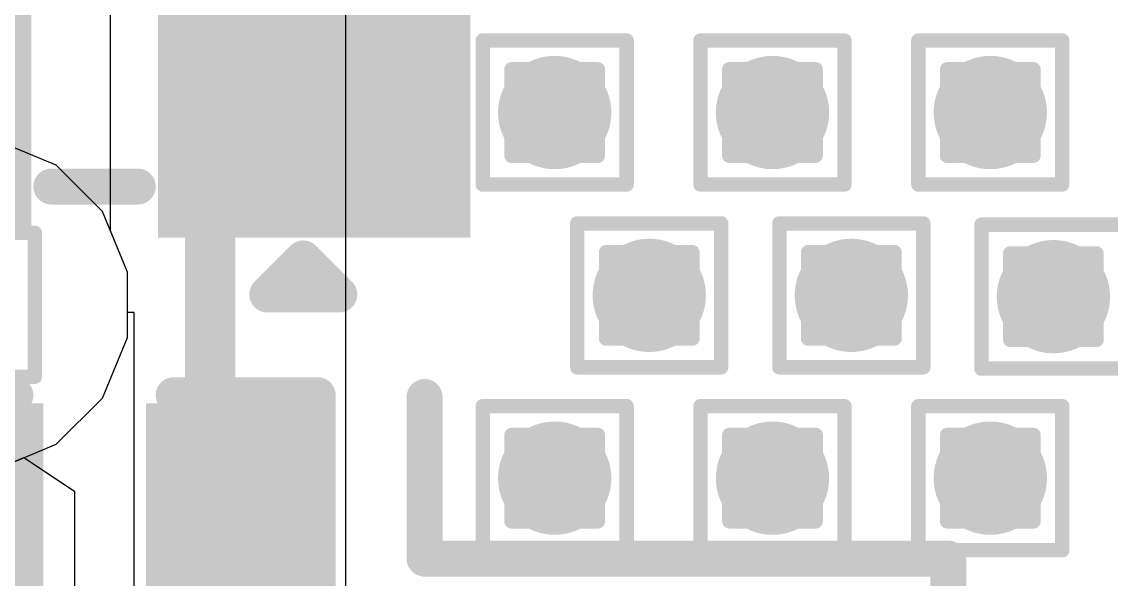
# Model space of a CAD drawing. Header units: inches. Extents: x -18 to 5357, y -8 to 5291.
# Drawn here: x 36.052 to 39.896, y 34.471 to 36.439 of the extents above; entities that cross this region are included whole.
import ezdxf

# ---------------------------------------------------------------- set-up
doc = ezdxf.new("R2010")
doc.units = ezdxf.units.IN
for name, color, linetype in [('Bottom Layer', 5, 'Continuous'), ('Drill Drawing', 1, 'Continuous'), ('Ground', 16, 'Continuous'), ('Power', 76, 'Continuous'), ('Top Layer', 1, 'Continuous'), ('Top Overlay', 2, 'Continuous'), ('Top Paste', 8, 'Continuous'), ('Top Solder', 216, 'Continuous'), ('Via Holes', 16, 'Continuous')]:
    doc.layers.add(name, color=color, linetype=linetype)

# ---------------------------------------------------------------- blocks, each defined once
blk = doc.blocks.new('SMD2520_4P_2')
at = {"layer": 'Top Layer'}
for points in [[(-1.425, 1.225), (-0.425, 1.225), (-0.425, 0.325), (-1.425, 0.325)], [(0.425, 1.225), (1.425, 1.225), (1.425, 0.325), (0.425, 0.325)], [(-1.425, -0.325), (-0.425, -0.325), (-0.425, -1.225), (-1.425, -1.225)], [(0.425, -0.325), (1.425, -0.325), (1.425, -1.225), (0.425, -1.225)]]:
    blk.add_hatch(color=1, dxfattribs=at).paths.add_polyline_path(points)
at = {"layer": 'Top Paste'}
for points in [[(-1.425, 1.225), (-0.425, 1.225), (-0.425, 0.325), (-1.425, 0.325)], [(0.425, 1.225), (1.425, 1.225), (1.425, 0.325), (0.425, 0.325)], [(-1.425, -0.325), (-0.425, -0.325), (-0.425, -1.225), (-1.425, -1.225)], [(0.425, -0.325), (1.425, -0.325), (1.425, -1.225), (0.425, -1.225)]]:
    blk.add_hatch(color=8, dxfattribs=at).paths.add_polyline_path(points)
at = {"layer": 'Top Solder'}
for points in [[(-1.5266, 1.3266), (-0.3234, 1.3266), (-0.3234, 0.2234), (-1.5266, 0.2234)], [(0.3234, 1.3266), (1.5266, 1.3266), (1.5266, 0.2234), (0.3234, 0.2234)], [(-1.5266, -0.2234), (-0.3234, -0.2234), (-0.3234, -1.3266), (-1.5266, -1.3266)], [(0.3234, -0.2234), (1.5266, -0.2234), (1.5266, -1.3266), (0.3234, -1.3266)]]:
    blk.add_hatch(color=216, dxfattribs=at).paths.add_polyline_path(points)
at = {"layer": 'Top Overlay'}
for points in [[(-0.2286, 1.0922, 0.127, 0.127, 0), (0.2032, 1.0922, 0.127, 0.127, 0)], [(-1.3462, 0.1524, 0.127, 0.127, 0), (-1.3462, -0.1524, 0.127, 0.127, 0)], [(1.3462, 0.1524, 0.127, 0.127, 0), (1.3462, -0.1524, 0.127, 0.127, 0)], [(-1.7272, -0.6096, 0.127, 0.127, 0), (-1.6002, -0.7366, 0.127, 0.127, 0)], [(-1.7272, -0.6096, 0.127, 0.127, 0), (-1.7272, -0.8636, 0.127, 0.127, 0)], [(-1.6002, -0.7366, 0.127, 0.127, 0), (-1.7272, -0.8636, 0.127, 0.127, 0)], [(-0.2286, -1.0922, 0.127, 0.127, 0), (0.2032, -1.0922, 0.127, 0.127, 0)]]:
    blk.add_lwpolyline(points, format="xyseb", dxfattribs=at)
for points in [[(-0.2604, 1.0922, 0.0635, 0.0635, 1), (-0.1968, 1.0922, 0.0635, 0.0635, 1)], [(0.1714, 1.0922, 0.0635, 0.0635, 1), (0.2349, 1.0922, 0.0635, 0.0635, 1)], [(-1.378, 0.1524, 0.0635, 0.0635, 1), (-1.3144, 0.1524, 0.0635, 0.0635, 1)], [(1.3144, 0.1524, 0.0635, 0.0635, 1), (1.378, 0.1524, 0.0635, 0.0635, 1)], [(-1.378, -0.1524, 0.0635, 0.0635, 1), (-1.3144, -0.1524, 0.0635, 0.0635, 1)], [(1.3144, -0.1524, 0.0635, 0.0635, 1), (1.378, -0.1524, 0.0635, 0.0635, 1)], [(-1.759, -0.6096, 0.0635, 0.0635, 1), (-1.6954, -0.6096, 0.0635, 0.0635, 1)], [(-1.759, -0.6096, 0.0635, 0.0635, 1), (-1.6954, -0.6096, 0.0635, 0.0635, 1)], [(-1.632, -0.7366, 0.0635, 0.0635, 1), (-1.5684, -0.7366, 0.0635, 0.0635, 1)], [(-1.632, -0.7366, 0.0635, 0.0635, 1), (-1.5684, -0.7366, 0.0635, 0.0635, 1)], [(-1.759, -0.8636, 0.0635, 0.0635, 1), (-1.6954, -0.8636, 0.0635, 0.0635, 1)], [(-1.759, -0.8636, 0.0635, 0.0635, 1), (-1.6954, -0.8636, 0.0635, 0.0635, 1)], [(-0.2604, -1.0922, 0.0635, 0.0635, 1), (-0.1968, -1.0922, 0.0635, 0.0635, 1)], [(0.1714, -1.0922, 0.0635, 0.0635, 1), (0.2349, -1.0922, 0.0635, 0.0635, 1)]]:
    blk.add_lwpolyline(points, format="xyseb", close=True, dxfattribs=at)
blk = doc.blocks.new('C___0402_108')
at = {"layer": 'Top Layer'}
for points in [[(-0.6985, -0.3175), (-0.6985, 0.3175), (-0.2413, 0.3175), (-0.2413, -0.3175)], [(0.2413, -0.3175), (0.2413, 0.3175), (0.6985, 0.3175), (0.6985, -0.3175)]]:
    blk.add_hatch(color=1, dxfattribs=at).paths.add_polyline_path(points)
at = {"layer": 'Top Paste'}
for points in [[(-0.6985, -0.3175), (-0.6985, 0.3175), (-0.2413, 0.3175), (-0.2413, -0.3175)], [(0.2413, -0.3175), (0.2413, 0.3175), (0.6985, 0.3175), (0.6985, -0.3175)]]:
    blk.add_hatch(color=8, dxfattribs=at).paths.add_polyline_path(points)
at = {"layer": 'Top Solder'}
for points in [[(-0.7585, -0.3775), (-0.7585, 0.3775), (-0.1813, 0.3775), (-0.1813, -0.3775)], [(0.1813, -0.3775), (0.1813, 0.3775), (0.7585, 0.3775), (0.7585, -0.3775)]]:
    blk.add_hatch(color=216, dxfattribs=at).paths.add_polyline_path(points)
at = {"layer": 'Top Overlay'}
for points in [[(-0.7874, 0.4064, 0.127, 0.127, 0), (-0.7874, -0.4064, 0.127, 0.127, 0)], [(-0.2794, 0.4064, 0.127, 0.127, 0), (-0.7874, 0.4064, 0.127, 0.127, 0)], [(0.7874, 0.4064, 0.127, 0.127, 0), (0.2794, 0.4064, 0.127, 0.127, 0)], [(0.7874, 0.4064, 0.127, 0.127, 0), (0.7874, -0.4064, 0.127, 0.127, 0)], [(-0.2794, -0.4064, 0.127, 0.127, 0), (-0.7874, -0.4064, 0.127, 0.127, 0)], [(0.7874, -0.4064, 0.127, 0.127, 0), (0.2794, -0.4064, 0.127, 0.127, 0)]]:
    blk.add_lwpolyline(points, format="xyseb", dxfattribs=at)
for points in [[(-0.8191, 0.4064, 0.0635, 0.0635, 1), (-0.7556, 0.4064, 0.0635, 0.0635, 1)], [(-0.8191, 0.4064, 0.0635, 0.0635, 1), (-0.7556, 0.4064, 0.0635, 0.0635, 1)], [(-0.3111, 0.4064, 0.0635, 0.0635, 1), (-0.2477, 0.4064, 0.0635, 0.0635, 1)], [(0.2477, 0.4064, 0.0635, 0.0635, 1), (0.3111, 0.4064, 0.0635, 0.0635, 1)], [(0.7556, 0.4064, 0.0635, 0.0635, 1), (0.8191, 0.4064, 0.0635, 0.0635, 1)], [(0.7556, 0.4064, 0.0635, 0.0635, 1), (0.8191, 0.4064, 0.0635, 0.0635, 1)], [(-0.8191, -0.4064, 0.0635, 0.0635, 1), (-0.7556, -0.4064, 0.0635, 0.0635, 1)], [(-0.8191, -0.4064, 0.0635, 0.0635, 1), (-0.7556, -0.4064, 0.0635, 0.0635, 1)], [(-0.3111, -0.4064, 0.0635, 0.0635, 1), (-0.2477, -0.4064, 0.0635, 0.0635, 1)], [(0.2477, -0.4064, 0.0635, 0.0635, 1), (0.3111, -0.4064, 0.0635, 0.0635, 1)], [(0.7556, -0.4064, 0.0635, 0.0635, 1), (0.8191, -0.4064, 0.0635, 0.0635, 1)], [(0.7556, -0.4064, 0.0635, 0.0635, 1), (0.8191, -0.4064, 0.0635, 0.0635, 1)]]:
    blk.add_lwpolyline(points, format="xyseb", close=True, dxfattribs=at)

msp = doc.modelspace()

# ---------------------------------------------------------------- hatches: boundary and pattern name
at = {"layer": 'Bottom Layer'}
h = msp.add_hatch(color=5, dxfattribs=at)
edge = h.paths.add_edge_path()
edge.add_arc((37.9323, 36.1184), 0.2, 0, 360)
h = msp.add_hatch(color=5, dxfattribs=at)
edge = h.paths.add_edge_path()
edge.add_arc((38.701, 36.1184), 0.2, 0, 360)
h = msp.add_hatch(color=5, dxfattribs=at)
edge = h.paths.add_edge_path()
edge.add_arc((39.4698, 36.1184), 0.2, 0, 360)
h = msp.add_hatch(color=5, dxfattribs=at)
edge = h.paths.add_edge_path()
edge.add_arc((38.2661, 35.4732), 0.2, 0, 360)
h = msp.add_hatch(color=5, dxfattribs=at)
edge = h.paths.add_edge_path()
edge.add_arc((38.9793, 35.4732), 0.2, 0, 360)
h = msp.add_hatch(color=5, dxfattribs=at)
edge = h.paths.add_edge_path()
edge.add_arc((39.6924, 35.4686), 0.2, 0, 360)
h = msp.add_hatch(color=5, dxfattribs=at)
edge = h.paths.add_edge_path()
edge.add_arc((37.9323, 34.828), 0.2, 0, 360)
h = msp.add_hatch(color=5, dxfattribs=at)
edge = h.paths.add_edge_path()
edge.add_arc((38.701, 34.828), 0.2, 0, 360)
h = msp.add_hatch(color=5, dxfattribs=at)
edge = h.paths.add_edge_path()
edge.add_arc((39.4698, 34.828), 0.2, 0, 360)
at = {"layer": 'Ground'}
h = msp.add_hatch(color=16, dxfattribs=at)
edge = h.paths.add_edge_path()
edge.add_arc((37.9323, 36.1184), 0.2, 0, 360)
h = msp.add_hatch(color=16, dxfattribs=at)
edge = h.paths.add_edge_path()
edge.add_arc((38.701, 36.1184), 0.2, 0, 360)
h = msp.add_hatch(color=16, dxfattribs=at)
edge = h.paths.add_edge_path()
edge.add_arc((39.4698, 36.1184), 0.2, 0, 360)
h = msp.add_hatch(color=16, dxfattribs=at)
edge = h.paths.add_edge_path()
edge.add_arc((38.2661, 35.4732), 0.2, 0, 360)
h = msp.add_hatch(color=16, dxfattribs=at)
edge = h.paths.add_edge_path()
edge.add_arc((38.9793, 35.4732), 0.2, 0, 360)
h = msp.add_hatch(color=16, dxfattribs=at)
edge = h.paths.add_edge_path()
edge.add_arc((39.6924, 35.4686), 0.2, 0, 360)
h = msp.add_hatch(color=16, dxfattribs=at)
edge = h.paths.add_edge_path()
edge.add_arc((37.9323, 34.828), 0.2, 0, 360)
h = msp.add_hatch(color=16, dxfattribs=at)
edge = h.paths.add_edge_path()
edge.add_arc((38.701, 34.828), 0.2, 0, 360)
h = msp.add_hatch(color=16, dxfattribs=at)
edge = h.paths.add_edge_path()
edge.add_arc((39.4698, 34.828), 0.2, 0, 360)
at = {"layer": 'Power'}
h = msp.add_hatch(color=76, dxfattribs=at)
edge = h.paths.add_edge_path()
edge.add_arc((37.9323, 36.1184), 0.2, 0, 360)
h = msp.add_hatch(color=76, dxfattribs=at)
edge = h.paths.add_edge_path()
edge.add_arc((38.701, 36.1184), 0.2, 0, 360)
h = msp.add_hatch(color=76, dxfattribs=at)
edge = h.paths.add_edge_path()
edge.add_arc((39.4698, 36.1184), 0.2, 0, 360)
h = msp.add_hatch(color=76, dxfattribs=at)
edge = h.paths.add_edge_path()
edge.add_arc((38.2661, 35.4732), 0.2, 0, 360)
h = msp.add_hatch(color=76, dxfattribs=at)
edge = h.paths.add_edge_path()
edge.add_arc((38.9793, 35.4732), 0.2, 0, 360)
h = msp.add_hatch(color=76, dxfattribs=at)
edge = h.paths.add_edge_path()
edge.add_arc((39.6924, 35.4686), 0.2, 0, 360)
h = msp.add_hatch(color=76, dxfattribs=at)
edge = h.paths.add_edge_path()
edge.add_arc((37.9323, 34.828), 0.2, 0, 360)
h = msp.add_hatch(color=76, dxfattribs=at)
edge = h.paths.add_edge_path()
edge.add_arc((38.701, 34.828), 0.2, 0, 360)
h = msp.add_hatch(color=76, dxfattribs=at)
edge = h.paths.add_edge_path()
edge.add_arc((39.4698, 34.828), 0.2, 0, 360)
at = {"layer": 'Top Layer'}
h = msp.add_hatch(color=1, dxfattribs=at)
edge = h.paths.add_edge_path()
edge.add_arc((37.9323, 36.1184), 0.2, 0, 360)
h = msp.add_hatch(color=1, dxfattribs=at)
edge = h.paths.add_edge_path()
edge.add_arc((38.701, 36.1184), 0.2, 0, 360)
h = msp.add_hatch(color=1, dxfattribs=at)
edge = h.paths.add_edge_path()
edge.add_arc((39.4698, 36.1184), 0.2, 0, 360)
h = msp.add_hatch(color=1, dxfattribs=at)
edge = h.paths.add_edge_path()
edge.add_arc((38.2661, 35.4732), 0.2, 0, 360)
h = msp.add_hatch(color=1, dxfattribs=at)
edge = h.paths.add_edge_path()
edge.add_arc((38.9793, 35.4732), 0.2, 0, 360)
h = msp.add_hatch(color=1, dxfattribs=at)
edge = h.paths.add_edge_path()
edge.add_arc((39.6924, 35.4686), 0.2, 0, 360)
h = msp.add_hatch(color=1, dxfattribs=at)
edge = h.paths.add_edge_path()
edge.add_arc((37.9323, 34.828), 0.2, 0, 360)
h = msp.add_hatch(color=1, dxfattribs=at)
edge = h.paths.add_edge_path()
edge.add_arc((38.701, 34.828), 0.2, 0, 360)
h = msp.add_hatch(color=1, dxfattribs=at)
edge = h.paths.add_edge_path()
edge.add_arc((39.4698, 34.828), 0.2, 0, 360)
at = {"layer": 'Via Holes'}
h = msp.add_hatch(color=7, dxfattribs=at)
edge = h.paths.add_edge_path()
edge.add_arc((37.9323, 36.1184), 0.1, 0, 360)
h = msp.add_hatch(color=7, dxfattribs=at)
edge = h.paths.add_edge_path()
edge.add_arc((38.701, 36.1184), 0.1, 0, 360)
h = msp.add_hatch(color=7, dxfattribs=at)
edge = h.paths.add_edge_path()
edge.add_arc((39.4698, 36.1184), 0.1, 0, 360)
h = msp.add_hatch(color=7, dxfattribs=at)
edge = h.paths.add_edge_path()
edge.add_arc((38.2661, 35.4732), 0.1, 0, 360)
h = msp.add_hatch(color=7, dxfattribs=at)
edge = h.paths.add_edge_path()
edge.add_arc((38.9793, 35.4732), 0.1, 0, 360)
h = msp.add_hatch(color=7, dxfattribs=at)
edge = h.paths.add_edge_path()
edge.add_arc((39.6924, 35.4686), 0.1, 0, 360)
h = msp.add_hatch(color=7, dxfattribs=at)
edge = h.paths.add_edge_path()
edge.add_arc((37.9323, 34.828), 0.1, 0, 360)
h = msp.add_hatch(color=7, dxfattribs=at)
edge = h.paths.add_edge_path()
edge.add_arc((38.701, 34.828), 0.1, 0, 360)
h = msp.add_hatch(color=7, dxfattribs=at)
edge = h.paths.add_edge_path()
edge.add_arc((39.4698, 34.828), 0.1, 0, 360)

# ---------------------------------------------------------------- linework, layer by layer
at = {"layer": 'Bottom Layer'}
for p, q in [((37.1954, 28.6169), (37.1954, 50.309)), ((35.9593, 34.859), (36.0594, 34.9004)), ((36.0594, 34.9004), (36.2372, 34.7816)), ((36.2372, 34.7816), (36.2372, 28.6985))]:
    msp.add_line(p, q, dxfattribs=at)
msp.add_lwpolyline([(36.7163, 28.6169, 0.1778, 0.1778, 0), (36.7163, 50.6516, 0.1778, 0.1778, 0)], format="xyseb", dxfattribs=at)
at = {"layer": 'Drill Drawing'}
for points in [[(37.6783, 36.3724, 0.0508, 0.0508, 0), (38.1863, 36.3724, 0.0508, 0.0508, 0)], [(37.6783, 35.8644, 0.0508, 0.0508, 0), (37.6783, 36.3724, 0.0508, 0.0508, 0)], [(38.1863, 35.8644, 0.0508, 0.0508, 0), (38.1863, 36.3724, 0.0508, 0.0508, 0)], [(38.447, 36.3724, 0.0508, 0.0508, 0), (38.955, 36.3724, 0.0508, 0.0508, 0)], [(38.447, 35.8644, 0.0508, 0.0508, 0), (38.447, 36.3724, 0.0508, 0.0508, 0)], [(38.955, 35.8644, 0.0508, 0.0508, 0), (38.955, 36.3724, 0.0508, 0.0508, 0)], [(39.2158, 36.3724, 0.0508, 0.0508, 0), (39.7238, 36.3724, 0.0508, 0.0508, 0)], [(39.2158, 35.8644, 0.0508, 0.0508, 0), (39.2158, 36.3724, 0.0508, 0.0508, 0)], [(39.7238, 35.8644, 0.0508, 0.0508, 0), (39.7238, 36.3724, 0.0508, 0.0508, 0)], [(37.7799, 36.2708, 0.0508, 0.0508, 0), (38.0847, 36.2708, 0.0508, 0.0508, 0)], [(37.7799, 35.966, 0.0508, 0.0508, 0), (37.7799, 36.2708, 0.0508, 0.0508, 0)], [(38.0847, 35.966, 0.0508, 0.0508, 0), (38.0847, 36.2708, 0.0508, 0.0508, 0)], [(38.5486, 36.2708, 0.0508, 0.0508, 0), (38.8534, 36.2708, 0.0508, 0.0508, 0)], [(38.5486, 35.966, 0.0508, 0.0508, 0), (38.5486, 36.2708, 0.0508, 0.0508, 0)], [(38.8534, 35.966, 0.0508, 0.0508, 0), (38.8534, 36.2708, 0.0508, 0.0508, 0)], [(39.3174, 36.2708, 0.0508, 0.0508, 0), (39.6222, 36.2708, 0.0508, 0.0508, 0)], [(39.3174, 35.966, 0.0508, 0.0508, 0), (39.3174, 36.2708, 0.0508, 0.0508, 0)], [(39.6222, 35.966, 0.0508, 0.0508, 0), (39.6222, 36.2708, 0.0508, 0.0508, 0)], [(37.7799, 35.966, 0.0508, 0.0508, 0), (38.0847, 35.966, 0.0508, 0.0508, 0)], [(38.5486, 35.966, 0.0508, 0.0508, 0), (38.8534, 35.966, 0.0508, 0.0508, 0)], [(39.3174, 35.966, 0.0508, 0.0508, 0), (39.6222, 35.966, 0.0508, 0.0508, 0)], [(37.6783, 35.8644, 0.0508, 0.0508, 0), (38.1863, 35.8644, 0.0508, 0.0508, 0)], [(38.447, 35.8644, 0.0508, 0.0508, 0), (38.955, 35.8644, 0.0508, 0.0508, 0)], [(39.2158, 35.8644, 0.0508, 0.0508, 0), (39.7238, 35.8644, 0.0508, 0.0508, 0)], [(35.5897, 35.694, 0.0508, 0.0508, 0), (36.0977, 35.694, 0.0508, 0.0508, 0)], [(36.0977, 35.186, 0.0508, 0.0508, 0), (36.0977, 35.694, 0.0508, 0.0508, 0)], [(38.0121, 35.7272, 0.0508, 0.0508, 0), (38.5201, 35.7272, 0.0508, 0.0508, 0)], [(38.0121, 35.2192, 0.0508, 0.0508, 0), (38.0121, 35.7272, 0.0508, 0.0508, 0)], [(38.5201, 35.2192, 0.0508, 0.0508, 0), (38.5201, 35.7272, 0.0508, 0.0508, 0)], [(38.7253, 35.7272, 0.0508, 0.0508, 0), (39.2333, 35.7272, 0.0508, 0.0508, 0)], [(38.7253, 35.2192, 0.0508, 0.0508, 0), (38.7253, 35.7272, 0.0508, 0.0508, 0)], [(39.2333, 35.2192, 0.0508, 0.0508, 0), (39.2333, 35.7272, 0.0508, 0.0508, 0)], [(39.4384, 35.7226, 0.0508, 0.0508, 0), (39.9464, 35.7226, 0.0508, 0.0508, 0)], [(39.4384, 35.2146, 0.0508, 0.0508, 0), (39.4384, 35.7226, 0.0508, 0.0508, 0)], [(38.1137, 35.6256, 0.0508, 0.0508, 0), (38.4185, 35.6256, 0.0508, 0.0508, 0)], [(38.1137, 35.3208, 0.0508, 0.0508, 0), (38.1137, 35.6256, 0.0508, 0.0508, 0)], [(38.4185, 35.3208, 0.0508, 0.0508, 0), (38.4185, 35.6256, 0.0508, 0.0508, 0)], [(38.8269, 35.6256, 0.0508, 0.0508, 0), (39.1317, 35.6256, 0.0508, 0.0508, 0)], [(38.8269, 35.3208, 0.0508, 0.0508, 0), (38.8269, 35.6256, 0.0508, 0.0508, 0)], [(39.1317, 35.3208, 0.0508, 0.0508, 0), (39.1317, 35.6256, 0.0508, 0.0508, 0)], [(39.54, 35.621, 0.0508, 0.0508, 0), (39.8448, 35.621, 0.0508, 0.0508, 0)], [(39.54, 35.3162, 0.0508, 0.0508, 0), (39.54, 35.621, 0.0508, 0.0508, 0)], [(39.8448, 35.3162, 0.0508, 0.0508, 0), (39.8448, 35.621, 0.0508, 0.0508, 0)], [(38.1137, 35.3208, 0.0508, 0.0508, 0), (38.4185, 35.3208, 0.0508, 0.0508, 0)], [(38.8269, 35.3208, 0.0508, 0.0508, 0), (39.1317, 35.3208, 0.0508, 0.0508, 0)], [(39.54, 35.3162, 0.0508, 0.0508, 0), (39.8448, 35.3162, 0.0508, 0.0508, 0)], [(38.0121, 35.2192, 0.0508, 0.0508, 0), (38.5201, 35.2192, 0.0508, 0.0508, 0)], [(38.7253, 35.2192, 0.0508, 0.0508, 0), (39.2333, 35.2192, 0.0508, 0.0508, 0)], [(39.4384, 35.2146, 0.0508, 0.0508, 0), (39.9464, 35.2146, 0.0508, 0.0508, 0)], [(35.5897, 35.186, 0.0508, 0.0508, 0), (36.0977, 35.186, 0.0508, 0.0508, 0)], [(37.6783, 35.082, 0.0508, 0.0508, 0), (38.1863, 35.082, 0.0508, 0.0508, 0)], [(37.6783, 34.574, 0.0508, 0.0508, 0), (37.6783, 35.082, 0.0508, 0.0508, 0)], [(38.1863, 34.574, 0.0508, 0.0508, 0), (38.1863, 35.082, 0.0508, 0.0508, 0)], [(38.447, 35.082, 0.0508, 0.0508, 0), (38.955, 35.082, 0.0508, 0.0508, 0)], [(38.447, 34.574, 0.0508, 0.0508, 0), (38.447, 35.082, 0.0508, 0.0508, 0)], [(38.955, 34.574, 0.0508, 0.0508, 0), (38.955, 35.082, 0.0508, 0.0508, 0)], [(39.2158, 35.082, 0.0508, 0.0508, 0), (39.7238, 35.082, 0.0508, 0.0508, 0)], [(39.2158, 34.574, 0.0508, 0.0508, 0), (39.2158, 35.082, 0.0508, 0.0508, 0)], [(39.7238, 34.574, 0.0508, 0.0508, 0), (39.7238, 35.082, 0.0508, 0.0508, 0)], [(37.7799, 34.9804, 0.0508, 0.0508, 0), (38.0847, 34.9804, 0.0508, 0.0508, 0)], [(37.7799, 34.6756, 0.0508, 0.0508, 0), (37.7799, 34.9804, 0.0508, 0.0508, 0)], [(38.0847, 34.6756, 0.0508, 0.0508, 0), (38.0847, 34.9804, 0.0508, 0.0508, 0)], [(38.5486, 34.9804, 0.0508, 0.0508, 0), (38.8534, 34.9804, 0.0508, 0.0508, 0)], [(38.5486, 34.6756, 0.0508, 0.0508, 0), (38.5486, 34.9804, 0.0508, 0.0508, 0)], [(38.8534, 34.6756, 0.0508, 0.0508, 0), (38.8534, 34.9804, 0.0508, 0.0508, 0)], [(39.3174, 34.9804, 0.0508, 0.0508, 0), (39.6222, 34.9804, 0.0508, 0.0508, 0)], [(39.3174, 34.6756, 0.0508, 0.0508, 0), (39.3174, 34.9804, 0.0508, 0.0508, 0)], [(39.6222, 34.6756, 0.0508, 0.0508, 0), (39.6222, 34.9804, 0.0508, 0.0508, 0)], [(37.7799, 34.6756, 0.0508, 0.0508, 0), (38.0847, 34.6756, 0.0508, 0.0508, 0)], [(38.5486, 34.6756, 0.0508, 0.0508, 0), (38.8534, 34.6756, 0.0508, 0.0508, 0)], [(39.3174, 34.6756, 0.0508, 0.0508, 0), (39.6222, 34.6756, 0.0508, 0.0508, 0)], [(37.6783, 34.574, 0.0508, 0.0508, 0), (38.1863, 34.574, 0.0508, 0.0508, 0)], [(38.447, 34.574, 0.0508, 0.0508, 0), (38.955, 34.574, 0.0508, 0.0508, 0)], [(39.2158, 34.574, 0.0508, 0.0508, 0), (39.7238, 34.574, 0.0508, 0.0508, 0)]]:
    msp.add_lwpolyline(points, format="xyseb", dxfattribs=at)
for points in [[(37.6656, 36.3724, 0.0254, 0.0254, 1), (37.691, 36.3724, 0.0254, 0.0254, 1)], [(37.6656, 36.3724, 0.0254, 0.0254, 1), (37.691, 36.3724, 0.0254, 0.0254, 1)], [(38.1736, 36.3724, 0.0254, 0.0254, 1), (38.199, 36.3724, 0.0254, 0.0254, 1)], [(38.1736, 36.3724, 0.0254, 0.0254, 1), (38.199, 36.3724, 0.0254, 0.0254, 1)], [(38.4343, 36.3724, 0.0254, 0.0254, 1), (38.4597, 36.3724, 0.0254, 0.0254, 1)], [(38.4343, 36.3724, 0.0254, 0.0254, 1), (38.4597, 36.3724, 0.0254, 0.0254, 1)], [(38.9423, 36.3724, 0.0254, 0.0254, 1), (38.9677, 36.3724, 0.0254, 0.0254, 1)], [(38.9423, 36.3724, 0.0254, 0.0254, 1), (38.9677, 36.3724, 0.0254, 0.0254, 1)], [(39.2031, 36.3724, 0.0254, 0.0254, 1), (39.2285, 36.3724, 0.0254, 0.0254, 1)], [(39.2031, 36.3724, 0.0254, 0.0254, 1), (39.2285, 36.3724, 0.0254, 0.0254, 1)], [(39.7111, 36.3724, 0.0254, 0.0254, 1), (39.7365, 36.3724, 0.0254, 0.0254, 1)], [(39.7111, 36.3724, 0.0254, 0.0254, 1), (39.7365, 36.3724, 0.0254, 0.0254, 1)], [(37.7672, 36.2708, 0.0254, 0.0254, 1), (37.7926, 36.2708, 0.0254, 0.0254, 1)], [(37.7672, 36.2708, 0.0254, 0.0254, 1), (37.7926, 36.2708, 0.0254, 0.0254, 1)], [(38.072, 36.2708, 0.0254, 0.0254, 1), (38.0974, 36.2708, 0.0254, 0.0254, 1)], [(38.072, 36.2708, 0.0254, 0.0254, 1), (38.0974, 36.2708, 0.0254, 0.0254, 1)], [(38.5359, 36.2708, 0.0254, 0.0254, 1), (38.5613, 36.2708, 0.0254, 0.0254, 1)], [(38.5359, 36.2708, 0.0254, 0.0254, 1), (38.5613, 36.2708, 0.0254, 0.0254, 1)], [(38.8407, 36.2708, 0.0254, 0.0254, 1), (38.8661, 36.2708, 0.0254, 0.0254, 1)], [(38.8407, 36.2708, 0.0254, 0.0254, 1), (38.8661, 36.2708, 0.0254, 0.0254, 1)], [(39.3047, 36.2708, 0.0254, 0.0254, 1), (39.3301, 36.2708, 0.0254, 0.0254, 1)], [(39.3047, 36.2708, 0.0254, 0.0254, 1), (39.3301, 36.2708, 0.0254, 0.0254, 1)], [(39.6095, 36.2708, 0.0254, 0.0254, 1), (39.6349, 36.2708, 0.0254, 0.0254, 1)], [(39.6095, 36.2708, 0.0254, 0.0254, 1), (39.6349, 36.2708, 0.0254, 0.0254, 1)], [(37.7672, 35.966, 0.0254, 0.0254, 1), (37.7926, 35.966, 0.0254, 0.0254, 1)], [(37.7672, 35.966, 0.0254, 0.0254, 1), (37.7926, 35.966, 0.0254, 0.0254, 1)], [(38.072, 35.966, 0.0254, 0.0254, 1), (38.0974, 35.966, 0.0254, 0.0254, 1)], [(38.072, 35.966, 0.0254, 0.0254, 1), (38.0974, 35.966, 0.0254, 0.0254, 1)], [(38.5359, 35.966, 0.0254, 0.0254, 1), (38.5613, 35.966, 0.0254, 0.0254, 1)], [(38.5359, 35.966, 0.0254, 0.0254, 1), (38.5613, 35.966, 0.0254, 0.0254, 1)], [(38.8407, 35.966, 0.0254, 0.0254, 1), (38.8661, 35.966, 0.0254, 0.0254, 1)], [(38.8407, 35.966, 0.0254, 0.0254, 1), (38.8661, 35.966, 0.0254, 0.0254, 1)], [(39.3047, 35.966, 0.0254, 0.0254, 1), (39.3301, 35.966, 0.0254, 0.0254, 1)], [(39.3047, 35.966, 0.0254, 0.0254, 1), (39.3301, 35.966, 0.0254, 0.0254, 1)], [(39.6095, 35.966, 0.0254, 0.0254, 1), (39.6349, 35.966, 0.0254, 0.0254, 1)], [(39.6095, 35.966, 0.0254, 0.0254, 1), (39.6349, 35.966, 0.0254, 0.0254, 1)], [(37.6656, 35.8644, 0.0254, 0.0254, 1), (37.691, 35.8644, 0.0254, 0.0254, 1)], [(37.6656, 35.8644, 0.0254, 0.0254, 1), (37.691, 35.8644, 0.0254, 0.0254, 1)], [(38.1736, 35.8644, 0.0254, 0.0254, 1), (38.199, 35.8644, 0.0254, 0.0254, 1)], [(38.1736, 35.8644, 0.0254, 0.0254, 1), (38.199, 35.8644, 0.0254, 0.0254, 1)], [(38.4343, 35.8644, 0.0254, 0.0254, 1), (38.4597, 35.8644, 0.0254, 0.0254, 1)], [(38.4343, 35.8644, 0.0254, 0.0254, 1), (38.4597, 35.8644, 0.0254, 0.0254, 1)], [(38.9423, 35.8644, 0.0254, 0.0254, 1), (38.9677, 35.8644, 0.0254, 0.0254, 1)], [(38.9423, 35.8644, 0.0254, 0.0254, 1), (38.9677, 35.8644, 0.0254, 0.0254, 1)], [(39.2031, 35.8644, 0.0254, 0.0254, 1), (39.2285, 35.8644, 0.0254, 0.0254, 1)], [(39.2031, 35.8644, 0.0254, 0.0254, 1), (39.2285, 35.8644, 0.0254, 0.0254, 1)], [(39.7111, 35.8644, 0.0254, 0.0254, 1), (39.7365, 35.8644, 0.0254, 0.0254, 1)], [(39.7111, 35.8644, 0.0254, 0.0254, 1), (39.7365, 35.8644, 0.0254, 0.0254, 1)], [(36.085, 35.694, 0.0254, 0.0254, 1), (36.1104, 35.694, 0.0254, 0.0254, 1)], [(36.085, 35.694, 0.0254, 0.0254, 1), (36.1104, 35.694, 0.0254, 0.0254, 1)], [(37.9994, 35.7272, 0.0254, 0.0254, 1), (38.0248, 35.7272, 0.0254, 0.0254, 1)], [(37.9994, 35.7272, 0.0254, 0.0254, 1), (38.0248, 35.7272, 0.0254, 0.0254, 1)], [(38.5074, 35.7272, 0.0254, 0.0254, 1), (38.5328, 35.7272, 0.0254, 0.0254, 1)], [(38.5074, 35.7272, 0.0254, 0.0254, 1), (38.5328, 35.7272, 0.0254, 0.0254, 1)], [(38.7126, 35.7272, 0.0254, 0.0254, 1), (38.738, 35.7272, 0.0254, 0.0254, 1)], [(38.7126, 35.7272, 0.0254, 0.0254, 1), (38.738, 35.7272, 0.0254, 0.0254, 1)], [(39.2206, 35.7272, 0.0254, 0.0254, 1), (39.246, 35.7272, 0.0254, 0.0254, 1)], [(39.2206, 35.7272, 0.0254, 0.0254, 1), (39.246, 35.7272, 0.0254, 0.0254, 1)], [(39.4257, 35.7226, 0.0254, 0.0254, 1), (39.4511, 35.7226, 0.0254, 0.0254, 1)], [(39.4257, 35.7226, 0.0254, 0.0254, 1), (39.4511, 35.7226, 0.0254, 0.0254, 1)], [(38.101, 35.6256, 0.0254, 0.0254, 1), (38.1264, 35.6256, 0.0254, 0.0254, 1)], [(38.101, 35.6256, 0.0254, 0.0254, 1), (38.1264, 35.6256, 0.0254, 0.0254, 1)], [(38.4058, 35.6256, 0.0254, 0.0254, 1), (38.4312, 35.6256, 0.0254, 0.0254, 1)], [(38.4058, 35.6256, 0.0254, 0.0254, 1), (38.4312, 35.6256, 0.0254, 0.0254, 1)], [(38.8142, 35.6256, 0.0254, 0.0254, 1), (38.8396, 35.6256, 0.0254, 0.0254, 1)], [(38.8142, 35.6256, 0.0254, 0.0254, 1), (38.8396, 35.6256, 0.0254, 0.0254, 1)], [(39.119, 35.6256, 0.0254, 0.0254, 1), (39.1444, 35.6256, 0.0254, 0.0254, 1)], [(39.119, 35.6256, 0.0254, 0.0254, 1), (39.1444, 35.6256, 0.0254, 0.0254, 1)], [(39.5273, 35.621, 0.0254, 0.0254, 1), (39.5527, 35.621, 0.0254, 0.0254, 1)], [(39.5273, 35.621, 0.0254, 0.0254, 1), (39.5527, 35.621, 0.0254, 0.0254, 1)], [(39.8321, 35.621, 0.0254, 0.0254, 1), (39.8575, 35.621, 0.0254, 0.0254, 1)], [(39.8321, 35.621, 0.0254, 0.0254, 1), (39.8575, 35.621, 0.0254, 0.0254, 1)], [(38.101, 35.3208, 0.0254, 0.0254, 1), (38.1264, 35.3208, 0.0254, 0.0254, 1)], [(38.101, 35.3208, 0.0254, 0.0254, 1), (38.1264, 35.3208, 0.0254, 0.0254, 1)], [(38.4058, 35.3208, 0.0254, 0.0254, 1), (38.4312, 35.3208, 0.0254, 0.0254, 1)], [(38.4058, 35.3208, 0.0254, 0.0254, 1), (38.4312, 35.3208, 0.0254, 0.0254, 1)], [(38.8142, 35.3208, 0.0254, 0.0254, 1), (38.8396, 35.3208, 0.0254, 0.0254, 1)], [(38.8142, 35.3208, 0.0254, 0.0254, 1), (38.8396, 35.3208, 0.0254, 0.0254, 1)], [(39.119, 35.3208, 0.0254, 0.0254, 1), (39.1444, 35.3208, 0.0254, 0.0254, 1)], [(39.119, 35.3208, 0.0254, 0.0254, 1), (39.1444, 35.3208, 0.0254, 0.0254, 1)], [(39.5273, 35.3162, 0.0254, 0.0254, 1), (39.5527, 35.3162, 0.0254, 0.0254, 1)], [(39.5273, 35.3162, 0.0254, 0.0254, 1), (39.5527, 35.3162, 0.0254, 0.0254, 1)], [(39.8321, 35.3162, 0.0254, 0.0254, 1), (39.8575, 35.3162, 0.0254, 0.0254, 1)], [(39.8321, 35.3162, 0.0254, 0.0254, 1), (39.8575, 35.3162, 0.0254, 0.0254, 1)], [(37.9994, 35.2192, 0.0254, 0.0254, 1), (38.0248, 35.2192, 0.0254, 0.0254, 1)], [(37.9994, 35.2192, 0.0254, 0.0254, 1), (38.0248, 35.2192, 0.0254, 0.0254, 1)], [(38.5074, 35.2192, 0.0254, 0.0254, 1), (38.5328, 35.2192, 0.0254, 0.0254, 1)], [(38.5074, 35.2192, 0.0254, 0.0254, 1), (38.5328, 35.2192, 0.0254, 0.0254, 1)], [(38.7126, 35.2192, 0.0254, 0.0254, 1), (38.738, 35.2192, 0.0254, 0.0254, 1)], [(38.7126, 35.2192, 0.0254, 0.0254, 1), (38.738, 35.2192, 0.0254, 0.0254, 1)], [(39.2206, 35.2192, 0.0254, 0.0254, 1), (39.246, 35.2192, 0.0254, 0.0254, 1)], [(39.2206, 35.2192, 0.0254, 0.0254, 1), (39.246, 35.2192, 0.0254, 0.0254, 1)], [(39.4257, 35.2146, 0.0254, 0.0254, 1), (39.4511, 35.2146, 0.0254, 0.0254, 1)], [(39.4257, 35.2146, 0.0254, 0.0254, 1), (39.4511, 35.2146, 0.0254, 0.0254, 1)], [(36.085, 35.186, 0.0254, 0.0254, 1), (36.1104, 35.186, 0.0254, 0.0254, 1)], [(36.085, 35.186, 0.0254, 0.0254, 1), (36.1104, 35.186, 0.0254, 0.0254, 1)], [(37.6656, 35.082, 0.0254, 0.0254, 1), (37.691, 35.082, 0.0254, 0.0254, 1)], [(37.6656, 35.082, 0.0254, 0.0254, 1), (37.691, 35.082, 0.0254, 0.0254, 1)], [(38.1736, 35.082, 0.0254, 0.0254, 1), (38.199, 35.082, 0.0254, 0.0254, 1)], [(38.1736, 35.082, 0.0254, 0.0254, 1), (38.199, 35.082, 0.0254, 0.0254, 1)], [(38.4343, 35.082, 0.0254, 0.0254, 1), (38.4597, 35.082, 0.0254, 0.0254, 1)], [(38.4343, 35.082, 0.0254, 0.0254, 1), (38.4597, 35.082, 0.0254, 0.0254, 1)], [(38.9423, 35.082, 0.0254, 0.0254, 1), (38.9677, 35.082, 0.0254, 0.0254, 1)], [(38.9423, 35.082, 0.0254, 0.0254, 1), (38.9677, 35.082, 0.0254, 0.0254, 1)], [(39.2031, 35.082, 0.0254, 0.0254, 1), (39.2285, 35.082, 0.0254, 0.0254, 1)], [(39.2031, 35.082, 0.0254, 0.0254, 1), (39.2285, 35.082, 0.0254, 0.0254, 1)], [(39.7111, 35.082, 0.0254, 0.0254, 1), (39.7365, 35.082, 0.0254, 0.0254, 1)], [(39.7111, 35.082, 0.0254, 0.0254, 1), (39.7365, 35.082, 0.0254, 0.0254, 1)], [(37.7672, 34.9804, 0.0254, 0.0254, 1), (37.7926, 34.9804, 0.0254, 0.0254, 1)], [(37.7672, 34.9804, 0.0254, 0.0254, 1), (37.7926, 34.9804, 0.0254, 0.0254, 1)], [(38.072, 34.9804, 0.0254, 0.0254, 1), (38.0974, 34.9804, 0.0254, 0.0254, 1)], [(38.072, 34.9804, 0.0254, 0.0254, 1), (38.0974, 34.9804, 0.0254, 0.0254, 1)], [(38.5359, 34.9804, 0.0254, 0.0254, 1), (38.5613, 34.9804, 0.0254, 0.0254, 1)], [(38.5359, 34.9804, 0.0254, 0.0254, 1), (38.5613, 34.9804, 0.0254, 0.0254, 1)], [(38.8407, 34.9804, 0.0254, 0.0254, 1), (38.8661, 34.9804, 0.0254, 0.0254, 1)], [(38.8407, 34.9804, 0.0254, 0.0254, 1), (38.8661, 34.9804, 0.0254, 0.0254, 1)], [(39.3047, 34.9804, 0.0254, 0.0254, 1), (39.3301, 34.9804, 0.0254, 0.0254, 1)], [(39.3047, 34.9804, 0.0254, 0.0254, 1), (39.3301, 34.9804, 0.0254, 0.0254, 1)], [(39.6095, 34.9804, 0.0254, 0.0254, 1), (39.6349, 34.9804, 0.0254, 0.0254, 1)], [(39.6095, 34.9804, 0.0254, 0.0254, 1), (39.6349, 34.9804, 0.0254, 0.0254, 1)], [(37.7672, 34.6756, 0.0254, 0.0254, 1), (37.7926, 34.6756, 0.0254, 0.0254, 1)], [(37.7672, 34.6756, 0.0254, 0.0254, 1), (37.7926, 34.6756, 0.0254, 0.0254, 1)], [(38.072, 34.6756, 0.0254, 0.0254, 1), (38.0974, 34.6756, 0.0254, 0.0254, 1)], [(38.072, 34.6756, 0.0254, 0.0254, 1), (38.0974, 34.6756, 0.0254, 0.0254, 1)], [(38.5359, 34.6756, 0.0254, 0.0254, 1), (38.5613, 34.6756, 0.0254, 0.0254, 1)], [(38.5359, 34.6756, 0.0254, 0.0254, 1), (38.5613, 34.6756, 0.0254, 0.0254, 1)], [(38.8407, 34.6756, 0.0254, 0.0254, 1), (38.8661, 34.6756, 0.0254, 0.0254, 1)], [(38.8407, 34.6756, 0.0254, 0.0254, 1), (38.8661, 34.6756, 0.0254, 0.0254, 1)], [(39.3047, 34.6756, 0.0254, 0.0254, 1), (39.3301, 34.6756, 0.0254, 0.0254, 1)], [(39.3047, 34.6756, 0.0254, 0.0254, 1), (39.3301, 34.6756, 0.0254, 0.0254, 1)], [(39.6095, 34.6756, 0.0254, 0.0254, 1), (39.6349, 34.6756, 0.0254, 0.0254, 1)], [(39.6095, 34.6756, 0.0254, 0.0254, 1), (39.6349, 34.6756, 0.0254, 0.0254, 1)], [(37.6656, 34.574, 0.0254, 0.0254, 1), (37.691, 34.574, 0.0254, 0.0254, 1)], [(37.6656, 34.574, 0.0254, 0.0254, 1), (37.691, 34.574, 0.0254, 0.0254, 1)], [(38.1736, 34.574, 0.0254, 0.0254, 1), (38.199, 34.574, 0.0254, 0.0254, 1)], [(38.1736, 34.574, 0.0254, 0.0254, 1), (38.199, 34.574, 0.0254, 0.0254, 1)], [(38.4343, 34.574, 0.0254, 0.0254, 1), (38.4597, 34.574, 0.0254, 0.0254, 1)], [(38.4343, 34.574, 0.0254, 0.0254, 1), (38.4597, 34.574, 0.0254, 0.0254, 1)], [(38.9423, 34.574, 0.0254, 0.0254, 1), (38.9677, 34.574, 0.0254, 0.0254, 1)], [(38.9423, 34.574, 0.0254, 0.0254, 1), (38.9677, 34.574, 0.0254, 0.0254, 1)], [(39.2031, 34.574, 0.0254, 0.0254, 1), (39.2285, 34.574, 0.0254, 0.0254, 1)], [(39.2031, 34.574, 0.0254, 0.0254, 1), (39.2285, 34.574, 0.0254, 0.0254, 1)], [(39.7111, 34.574, 0.0254, 0.0254, 1), (39.7365, 34.574, 0.0254, 0.0254, 1)], [(39.7111, 34.574, 0.0254, 0.0254, 1), (39.7365, 34.574, 0.0254, 0.0254, 1)]]:
    msp.add_lwpolyline(points, format="xyseb", close=True, dxfattribs=at)
at = {"layer": 'Ground'}
for p, q in [((36.1729, 35.9325), (35.9593, 36.021)), ((36.3363, 35.7691), (36.1729, 35.9325)), ((36.4247, 35.5555), (36.3363, 35.7691)), ((36.4247, 35.3244), (36.4247, 35.5555)), ((36.3363, 35.1108), (36.4247, 35.3244)), ((36.1729, 34.9474), (36.3363, 35.1108)), ((35.9593, 34.859), (36.1729, 34.9474))]:
    msp.add_line(p, q, dxfattribs=at)
at = {"layer": 'Top Layer'}
for p, q in [((36.3644, 35.7012), (36.3644, 37.1595)), ((36.4247, 35.5555), (36.3644, 35.7012)), ((36.4247, 35.4128), (36.4247, 35.5555)), ((36.4481, 35.4128), (36.4247, 35.4128)), ((36.4481, 34.0158), (36.4481, 35.4128))]:
    msp.add_line(p, q, dxfattribs=at)
at = {"layer": 'Top Overlay'}
for points in [[(37.4733, 34.544, 0.127, 0.127, 0), (37.4733, 35.1142, 0.127, 0.127, 0)], [(37.4733, 34.544, 0.127, 0.127, 0), (39.3212, 34.544, 0.127, 0.127, 0)], [(39.3212, 33.9965, 0.127, 0.127, 0), (39.3212, 34.544, 0.127, 0.127, 0)]]:
    msp.add_lwpolyline(points, format="xyseb", dxfattribs=at)
for points in [[(37.4415, 35.1142, 0.0635, 0.0635, 1), (37.505, 35.1142, 0.0635, 0.0635, 1)], [(37.4415, 34.544, 0.0635, 0.0635, 1), (37.505, 34.544, 0.0635, 0.0635, 1)], [(37.4415, 34.544, 0.0635, 0.0635, 1), (37.505, 34.544, 0.0635, 0.0635, 1)], [(39.2894, 34.544, 0.0635, 0.0635, 1), (39.3529, 34.544, 0.0635, 0.0635, 1)], [(39.2894, 34.544, 0.0635, 0.0635, 1), (39.3529, 34.544, 0.0635, 0.0635, 1)]]:
    msp.add_lwpolyline(points, format="xyseb", close=True, dxfattribs=at)

# ---------------------------------------------------------------- block references
for name, p, rotation in [('SMD2520_4P_2', (36.3084, 37.2035), 90), ('C___0402_108', (36.3084, 34.7143), 180)]:
    msp.add_blockref(name, p, dxfattribs=dict(rotation=rotation))

doc.saveas('drawing.dxf')
